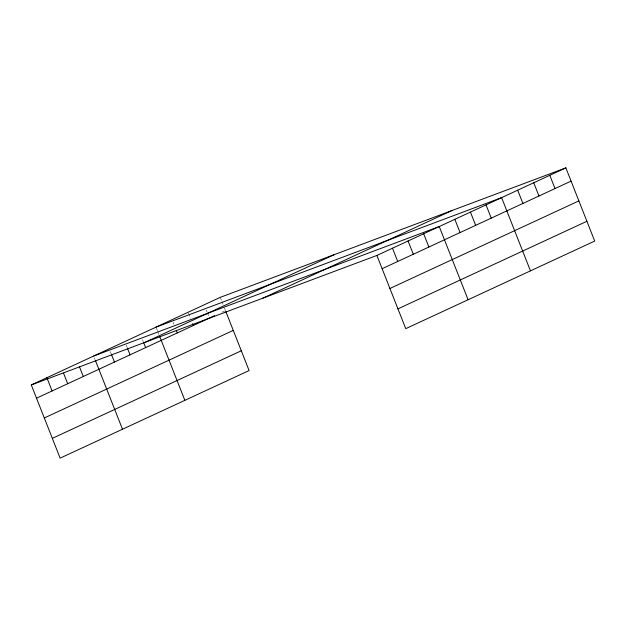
<?xml version="1.0" encoding="UTF-8"?>
<svg xmlns="http://www.w3.org/2000/svg" width="626" height="626" viewBox="0 0 626 626"><rect width="100%" height="100%" fill="white"/><g stroke="black" fill="none" stroke-linecap="round" stroke-linejoin="round"><path stroke-width="0.47" stroke-dasharray="3.13 2.35" d="M222.097 312.163L224.632 310.989M220.258 297.35L221.651 300.879M222.003 301.763L223.044 304.416M224.437 307.945L225.477 310.598M206.283 310.089L206.979 311.858M207.331 312.742L209.068 317.163M188.481 313.117L190.57 318.423M173.12 322.327L173.817 324.096M156.359 328.008L157.408 330.661M157.752 331.545L158.801 334.19M142.509 339.652L143.205 341.42M126.225 345.106L127.274 347.759M110.293 351.452L111.334 354.105M94.354 357.79L95.05 359.559"/><path stroke-width="0.94" d="M225.837 311.498L249.101 370.561L60.135 458.138L31.3 384.927L220.258 297.35L565.865 167.862L594.7 241.073L405.742 328.65L376.899 255.439L565.865 167.862M145.349 342.195L334.307 254.618M36.519 398.175L214.491 315.692M262.857 298.172L451.815 210.594M44.313 417.965L233.271 330.387M382.118 268.695L571.084 181.117M52.341 438.349L241.307 350.771M389.92 288.476L578.878 200.899M397.948 308.868L586.906 221.283M156.015 327.124L501.614 197.644L530.457 270.847M93.657 356.03L439.256 226.542L468.099 299.752M31.3 384.927L376.899 255.439M549.8 175.311L555.019 188.559M533.735 182.753L538.955 196.001M517.679 190.194L522.898 203.45M486.026 204.866L491.246 218.114M470.439 212.089L475.658 225.344M454.852 219.319L460.071 232.567M423.669 233.764L428.888 247.02M408.082 240.994L413.301 254.242M392.494 248.217L397.713 261.465M192.659 323.72L193.356 325.489M176.25 330.278L177.291 332.93M159.841 336.843L184.85 400.335M143.557 342.297L145.647 347.602M127.618 348.643L130.051 354.825M111.678 354.981L114.464 362.055M95.395 360.443L122.493 429.233M79.463 366.781L83.289 376.5M63.523 373.127L67.694 383.73M46.887 377.705L52.107 390.953"/></g></svg>
